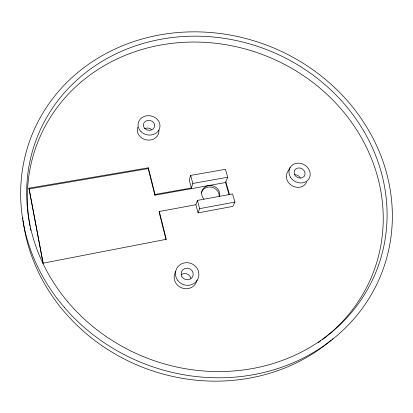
<?xml version="1.0" encoding="UTF-8"?>
<svg xmlns="http://www.w3.org/2000/svg" width="413" height="413" viewBox="0 0 413 413"><rect width="100%" height="100%" fill="white"/><g stroke="black" fill="none" stroke-linecap="round" stroke-linejoin="round"><path stroke-width="0.62" d="M154.87 195.204L155.03 194.477L191.364 187.967L189.216 180.016L190.646 175.411L225.431 169.32L227.723 177.239L225.529 182.525L154.87 195.204L148.195 168.602L148.344 167.817L28.956 188.183L43.071 263.184M195.886 204.734L198.085 212.881L232.911 206.355L234.914 202.071L232.56 193.95L197.419 200.398L195.886 204.734L159.299 211.492L159.129 212.189L166.088 239.963M191.364 187.967L192.825 183.449L190.646 175.411M198.085 212.881L199.655 208.632L197.419 200.398M290.189 167.42L287.562 172.004A10.815 9.463 29.8 0 0 292.574 186.031A10.815 9.463 29.8 0 0 306.704 181.952M199.655 208.632L234.914 202.071M192.825 183.449L227.723 177.239M29.065 188.953L148.195 168.602M225.839 181.787L229.54 194.647M225.529 182.525L229.05 194.75M148.344 167.817L155.03 194.477M159.299 211.492L166.279 239.308L43.112 263.184L28.956 188.183M333.028 338.629A184.404 168.034 21.1 0 1 332.062 339.471M331.087 340.297A184.404 168.034 21.1 0 1 329.61 341.53M329.115 341.938A184.404 168.034 21.1 0 1 141.798 366.945A184.404 168.034 21.1 0 1 23.061 220.356M22.906 219.086A184.404 168.034 21.1 0 1 22.756 217.816M201.301 192.995A9.174 8.317 21.1 0 1 211.379 187.104A9.174 8.317 21.1 0 1 219.205 196.361M144.751 128.68A5.591 4.92 11.2 0 1 151.421 129.47M181.452 274.506A5.983 5.71 23.3 0 1 190.847 278.362M294.386 174.735A5.555 4.863 29.9 0 1 300.256 177.91M203.903 199.097A9.215 8.348 21.1 0 1 208.42 185.592A9.215 8.358 21.6 0 1 219.618 196.211M29.06 220.465A179.97 163.729 21.1 0 1 267.459 56.493A179.97 163.729 21.1 0 1 322.362 339.6M320.829 340.74A179.97 163.729 21.1 0 1 318.242 342.604M30.872 230.459A179.97 163.729 21.1 0 1 30.361 227.966M29.999 226.092A179.97 163.729 21.1 0 1 29.153 221.094M197.084 279.999A11.662 11.115 23.3 0 1 181.555 287.856A11.662 11.115 23.3 0 1 175.819 271.382M158.922 130.028A10.888 9.566 11.2 0 1 147.023 140.017A10.888 9.566 11.2 0 1 137.787 127.173M64.34 307.396A188.013 170.631 21.1 0 0 381.256 274.17A188.013 170.631 21.1 0 0 173.904 32.911A188.013 170.631 21.1 0 0 64.34 307.396M181.854 276.555A6.107 5.808 23.2 0 0 192.344 277.216A6.107 5.808 23.2 0 0 187.363 268.125A6.107 5.808 23.2 0 0 181.854 276.555M67.835 301.882A182.314 165.412 21.1 0 0 375.685 272.699A182.314 165.412 21.1 0 0 177.089 37.015A182.314 165.412 21.1 0 0 67.835 301.882M294.598 174.596A5.658 4.935 29.7 0 0 304.066 176.459A5.658 4.935 29.7 0 0 300.101 168.019A5.658 4.935 29.7 0 0 294.598 174.596M145.015 128.686A5.699 4.987 11.3 0 0 154.508 126.889A5.699 4.987 11.3 0 0 147.575 120.42A5.699 4.987 11.3 0 0 145.015 128.686M141.024 131.654A11.027 9.654 11.3 0 0 159.526 128.639A11.027 9.654 11.3 0 0 146.496 115.816A11.027 9.654 11.3 0 0 141.024 131.654M177.786 280.484A11.822 11.239 23.2 0 0 197.961 278.837A11.822 11.239 23.2 0 0 185.757 262.72A11.822 11.239 23.2 0 0 177.786 280.484M290.638 177.404A10.955 9.551 29.7 0 0 309.022 178.607A10.955 9.551 29.7 0 0 299.069 163.176A10.955 9.551 29.7 0 0 290.638 177.404"/></g></svg>
